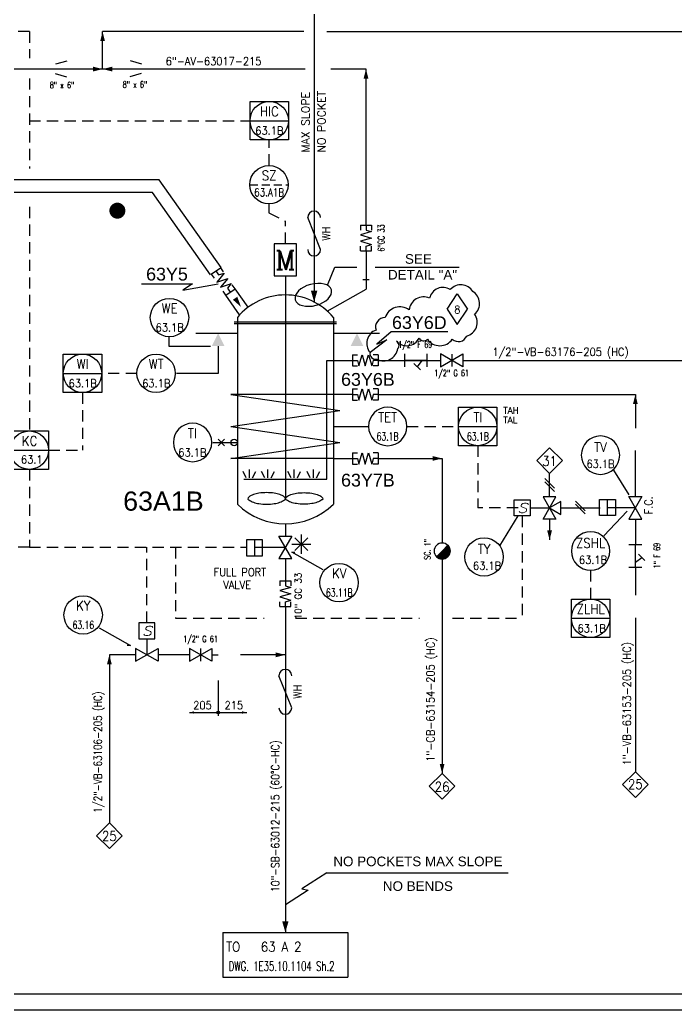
# Model space of a CAD drawing. Extents: x 0 to 119, y 0 to 84.
# Drawn here: x 46.04 to 66.56, y 0 to 30.95 of the extents above; entities that cross this region are included whole.
import ezdxf
from ezdxf.enums import TextEntityAlignment as Align

# ---------------------------------------------------------------- set-up
doc = ezdxf.new("R2010")
doc.units = 0
doc.header["$LTSCALE"] = 0.5
doc.header["$MEASUREMENT"] = 0
for name, pattern in [('DASHED', [0.75, 0.5, -0.25]), ('LP', [2.8, 2, -0.4, 0, -0.4]), ('TRATT2', [1.1, 0.7, -0.4])]:
    doc.linetypes.add(name, pattern=pattern)
doc.layers.get('0').update_dxf_attribs({"linetype": 'CONTINUOUS'})
for name, color, linetype in [('C', 92, 'LP'), ('GREEN', 92, 'CONTINUOUS'), ('NUVOLA', 6, 'CONTINUOUS'), ('PI', 7, 'CONTINUOUS'), ('RED', 1, 'CONTINUOUS'), ('S', 7, 'CONTINUOUS'), ('TRATT2', 5, 'TRATT2'), ('Y', 92, 'CONTINUOUS')]:
    doc.layers.add(name, color=color, linetype=linetype)
doc.styles.add('A2', font='arial.ttf', dxfattribs={"height": 0.6})
doc.styles.add('a3', font='arial.ttf', dxfattribs={"height": 0.3})
doc.styles.add('A4', font='arial.ttf', dxfattribs={"height": 0.4})
doc.styles.add('A6', font='arial.ttf', dxfattribs={"height": 0.6})
doc.styles.add('C6', font='COMPLEX', dxfattribs={"height": 0.6})
doc.styles.add('S', font='ITALIC', dxfattribs={"height": 6})
doc.styles.add('S2', font='SIMPLEX', dxfattribs={"height": 0.2})
doc.styles.add('S25', font='SIMPLEX', dxfattribs={"width": 0.9, "height": 0.25})
doc.styles.add('S25S', font='SIMPLEX', dxfattribs={"width": 0.7, "height": 0.25})
doc.styles.add('S3', font='SIMPLEX', dxfattribs={"width": 0.9, "height": 0.3})
doc.styles.add('S3S', font='SIMPLEX', dxfattribs={"width": 0.7, "height": 0.3})

# ---------------------------------------------------------------- blocks, each defined once
blk = doc.blocks.new('LOSAN2', base_point=(64, 56))
for p, q in [((64, 56.7), (67.9, 56.7)), ((64, 55.3), (67.9, 55.3))]:
    blk.add_line(p, q)
at = {"layer": 'S', "style": 'S3', "width": 0.9}
for tag, p in [('1', (64.1, 56.1)), ('2', (64.1, 55.5))]:
    blk.add_attdef(tag, p, '', height=0.3, dxfattribs=at)
blk = doc.blocks.new('LOCALE')
blk.add_circle((0, 0), 0.6)
at = {"width": 0.9}
for tag, height, style, p in [('SIGLA', 0.3, 'S3', (0.005, 0.139)), ('NUMERO', 0.25, 'S25', (0.005, -0.436))]:
    blk.add_attdef(tag, text='', height=height, dxfattribs=dict(at, style=style)).set_placement(p, align=Align.CENTER)
blk = doc.blocks.new('COMPUTER')
blk.add_line((-0.6, 0), (0.6, 0))
blk.add_lwpolyline([(-0.6, 0.6), (0.6, 0.6), (0.6, -0.6), (-0.6, -0.6), (-0.6, 0.6)])
blk.add_circle((0, 0), 0.6)
at = {"width": 0.9}
for tag, height, style, p in [('SIGLA', 0.3, 'S3', (0.005, 0.139)), ('NUMERO', 0.25, 'S25', (0.005, -0.436))]:
    blk.add_attdef(tag, text='', height=height, dxfattribs=dict(at, style=style)).set_placement(p, align=Align.CENTER)
at = {"style": 'S2'}
for tag, p in [('3', (0.8, 0.4)), ('4', (0.8, 0.1))]:
    blk.add_attdef(tag, p, '', height=0.2, dxfattribs=at)
blk = doc.blocks.new('K', base_point=(6, 22))
for p, q in [((6, 22.2), (6, 21.8)), ((6, 21.8), (6.7, 22.2)), ((6.7, 21.8), (6, 22.2)), ((6.7, 22.2), (6.7, 21.8))]:
    blk.add_line(p, q)
at = {"layer": 'PI', "style": 'S25S', "width": 0.7}
blk.add_attdef('K', text='', height=0.25, dxfattribs=at).set_placement((6.35, 22.3), align=Align.CENTER)
blk = doc.blocks.new('FLESS')
at = {"layer": 'S'}
for p, q in [((-0.175, 0.8), (-0.175, 0.65)), ((-0.175, 0.8), (0.175, 0.8)), ((0, 0.8), (0, 0.65)), ((0, 0.65), (0.175, 0.6)), ((0.175, 0.8), (0.175, 0.65)), ((0.175, 0.6), (-0.175, 0.5)), ((-0.175, 0.5), (0.175, 0.4)), ((0.175, 0.4), (-0.175, 0.3)), ((-0.175, 0.3), (0.175, 0.2)), ((-0.175, 0), (-0.175, 0.15)), ((-0.175, 0), (0.175, 0)), ((0, 0.15), (0.175, 0.2)), ((0, 0), (0, 0.15)), ((0.175, 0), (0.175, 0.15))]:
    blk.add_line(p, q, dxfattribs=at)
at = {"style": 'S2'}
for tag, p in [('1', (-0.3, 0.4)), ('2', (0.5, 0.4))]:
    blk.add_attdef(tag, text='', height=0.2, rotation=90, dxfattribs=at).set_placement(p, align=Align.CENTER)
blk = doc.blocks.new('PRESA', base_point=(70, 41))
at = {"layer": 'S'}
for p, q in [((69.75, 41), (69.75, 41.5)), ((69.75, 41.5), (70.25, 41.5)), ((70.25, 41.5), (70.25, 41)), ((70.25, 41), (69.75, 41))]:
    blk.add_line(p, q, dxfattribs=at)
at = {"layer": 'S', "style": 'S', "width": 1.2}
blk.add_attdef('1', text='', height=0.3, dxfattribs=at).set_placement((70, 41.1), align=Align.CENTER)
blk = doc.blocks.new('X', base_point=(14, 48))
for p, q in [((14.1, 47.9), (13.9, 48.1)), ((14.1, 48.1), (13.9, 47.9))]:
    blk.add_line(p, q)
blk = doc.blocks.new('MOTOR', base_point=(11.35, 51))
for p, q in [((11, 52), (11.7, 52)), ((11, 51), (11, 52)), ((11.7, 52), (11.7, 51)), ((11.7, 51), (11, 51))]:
    blk.add_line(p, q)
at = {"style": 'C6'}
blk.add_text('M', height=0.6, dxfattribs=at).set_placement((11.351, 51.18), align=Align.CENTER)
blk = doc.blocks.new('ASTER')
at = {"layer": 'RED'}
for p, q in [((-0.3, 0), (0.3, 0)), ((-0.2, 0.2), (0.2, -0.2)), ((0.2, 0.2), (-0.2, -0.2)), ((0, -0.3), (0, 0.3))]:
    blk.add_line(p, q, dxfattribs=at)
blk = doc.blocks.new('TRACCNEW')
at = {"layer": 'S'}
blk.add_line((0.2, -0.2), (1.2, 0.2), dxfattribs=at)
for centre, start, end in [((0.2, 0), 90, 270), ((1.2, 0), 270, 90)]:
    blk.add_arc(centre, 0.2, start, end, dxfattribs=at)
at = {"layer": 'S', "style": 'S25', "width": 0.9}
for tag, p in [('1', (0.7, 0.3)), ('2', (0.7, -0.5))]:
    blk.add_attdef(tag, text='', height=0.25, dxfattribs=at).set_placement(p, align=Align.CENTER)
blk = doc.blocks.new('FRECC2')
at = {"layer": 'RED'}
blk.add_solid([(0, 0), (0.35, 0.1), (0.35, -0.1)], dxfattribs=at)
blk = doc.blocks.new('FRECC3')
at = {"layer": 'GREEN'}
blk.add_solid([(0, 0), (0.33, 0.0825), (0.33, -0.0825)], dxfattribs=at)
blk = doc.blocks.new('LINEA', base_point=(21, 32))
at = {"layer": 'S', "style": 'S25', "width": 0.9}
blk.add_attdef('LINE', (21, 32.14), '', height=0.25, dxfattribs=at)
blk = doc.blocks.new('LINEA-S')
at = {"style": 'S25', "width": 0.8}
blk.add_attdef('SER', (0.016, 0.126), '', height=0.25, dxfattribs=at)
at = {"style": 'S25', "flags": 1}
for tag, p, width in [('SLINE', (0.016, -0.303), 0.8), ('DA', (0.016, -0.731), 0.8), ('A', (0.016, -1.16), 0.8), ('FLUIDO', (0.016, -1.588), 0.8), ('DIM', (0.016, -2.017), 0.8), ('CLASSE', (0.016, -2.445), 0.8), ('TEMP', (0.016, -2.874), 0.8), ('BAR', (0, -3.258), 0.8), ('RAT', (0, -3.656), 0.8), ('TRACC', (0, -4.076), 0.9), ('ISOLAM', (0, -4.485), 0.8), ('SPESSORE', (0, -4.913), 0.8)]:
    blk.add_attdef(tag, p, '', height=0.25, dxfattribs=dict(at, width=width))
blk = doc.blocks.new('G', base_point=(69, 41))
at = {"layer": 'S'}
for p, q in [((69, 41.2), (69, 40.8)), ((69, 40.8), (69.7, 41.2)), ((69.7, 40.8), (69, 41.2)), ((69.348, 41.194), (69.348, 40.807)), ((69.7, 41.2), (69.7, 40.8))]:
    blk.add_line(p, q, dxfattribs=at)
at = {"layer": 'S', "style": 'S2', "width": 0.7}
for p in [(69.349, 41.396), (69.349, 40.502)]:
    blk.add_attdef('G', text='', height=0.2, dxfattribs=at).set_placement(p, align=Align.CENTER)
blk = doc.blocks.new('FRECC1', base_point=(19.1, 50.4))
blk.add_solid([(19.1, 50.4), (19.4, 50.475), (19.4, 50.325)])
blk = doc.blocks.new('CAMBCLAS', base_point=(70.2, 40.9))
at = {"layer": 'S'}
for p, q in [((69.3, 41), (71.1, 41)), ((70.2, 41), (70.2, 40.9))]:
    blk.add_line(p, q, dxfattribs=at)
blk.add_circle((70.2, 41), 0.0397, dxfattribs=at)
at = {"layer": 'S', "yscale": 0.5, "zscale": 0.5}
for p, xscale in [((69.3, 41), 0.5), ((71.1, 41), -0.5)]:
    blk.add_blockref('FRECC1', p, dxfattribs=dict(at, xscale=xscale))
at = {"layer": 'S', "style": 'S25', "width": 0.9}
blk.add_attdef('1', text='', height=0.25, dxfattribs=at).set_placement((70, 41.1), align=Align.RIGHT)
blk.add_attdef('2', (70.4, 41.1), '', height=0.25, dxfattribs=at)
blk = doc.blocks.new('NOMEN', base_point=(35, 22))
for p, q in [((35, 22.8), (34.6, 22.4)), ((35.4, 22.4), (35, 22.8)), ((34.6, 22.4), (35, 22)), ((35, 22), (35.4, 22.4))]:
    blk.add_line(p, q)
at = {"style": 'S3', "width": 0.9}
blk.add_attdef('1', text='', height=0.3, dxfattribs=at).set_placement((35, 22.236), align=Align.CENTER)
blk = doc.blocks.new('LINEA-L')
at = {"layer": 'S', "style": 'S25', "width": 0.9}
blk.add_attdef('LINE', (0, 0.14), '', height=0.25, dxfattribs=at)
blk = doc.blocks.new('*X36')
for p, q in [((42.837, 27.811), (43.189, 28.163)), ((42.857, 27.796), (43.204, 28.143)), ((42.879, 27.782), (43.218, 28.121)), ((42.903, 27.771), (43.229, 28.097)), ((42.929, 27.762), (43.238, 28.071)), ((42.958, 27.755), (43.245, 28.042)), ((42.99, 27.752), (43.248, 28.01)), ((43.027, 27.753), (43.247, 27.973)), ((43.072, 27.763), (43.237, 27.928)), ((43.141, 27.796), (43.204, 27.859))]:
    blk.add_line(p, q)
blk = doc.blocks.new('SC')
for q in [(-0.176, 0.428), (0.176, 0.073)]:
    blk.add_line((0, 0.25), q)
blk.add_circle((0, 0.25), 0.25)
blk.add_arc((0.002, 0.252), 0.25, 135.295, 314.2407)
at = {"rotation": 270}
blk.add_blockref('*X36', (-28, 43.25), dxfattribs=at)
at = {"style": 'S2', "width": 0.7}
for p in [(0.008, 0.715), (0.008, -0.439)]:
    blk.add_attdef('SC', text='', height=0.2, dxfattribs=at).set_placement(p, align=Align.CENTER)
blk = doc.blocks.new('F2')
at = {"layer": 'S'}
for p, q in [((0, 0.2), (0, -0.2)), ((0.7, 0), (0, 0)), ((0.55, 0), (0.4, -0.2)), ((0.7, 0.2), (0.7, -0.2)), ((0.5, -0.3), (0.3, -0.1))]:
    blk.add_line(p, q, dxfattribs=at)
at = {"layer": 'S', "style": 'S2', "width": 0.7}
for p in [(0.342, 0.396), (0.342, -0.534)]:
    blk.add_attdef('F', text='', height=0.2, dxfattribs=at).set_placement(p, align=Align.CENTER)
blk = doc.blocks.new('KS1')
blk.add_line((-0.35, -0.198), (-0.35, -0.7))
ref = blk.add_blockref('PRESA', (-0.35, -0.198), dxfattribs=dict(xscale=-1))
ref.add_attrib('1', 'S', dxfattribs={"height": 0.3, "style": 'S', "width": 1.2}).set_placement((-0.35, -0.098), align=Align.CENTER)
at = {"xscale": -1}
blk.add_blockref('K', (0, -0.7), dxfattribs=at)
blk = doc.blocks.new('STRUM', base_point=(33, 38))
blk.add_circle((33, 38), 0.6)
at = {"width": 0.9}
for tag, height, style, p in [('2', 0.3, 'S3', (33, 38.1)), ('1', 0.25, 'S25', (33, 37.6))]:
    blk.add_attdef(tag, text='', height=height, dxfattribs=dict(at, style=style)).set_placement(p, align=Align.CENTER)
blk = doc.blocks.new('STRUMC')
blk.add_line((-0.6, 0), (0.6, 0))
blk.add_lwpolyline([(-0.6, 0.6), (0.6, 0.6), (0.6, -0.6), (-0.6, -0.6), (-0.6, 0.6)])
blk.add_circle((0, 0), 0.6)
at = {"style": 'S3', "width": 0.9}
blk.add_attdef('2', text='', height=0.3, dxfattribs=at).set_placement((0.005, 0.139), align=Align.CENTER)
at = {"style": 'S2'}
for tag, p in [('3', (0.8, 0.4)), ('4', (0.8, 0.1))]:
    blk.add_attdef(tag, p, '', height=0.2, dxfattribs=at)
at = {"layer": 'S', "style": 'S25', "width": 0.9}
blk.add_attdef('1', text='', height=0.25, dxfattribs=at).set_placement((0.005, -0.436), align=Align.CENTER)
blk = doc.blocks.new('TREV', base_point=(31.1, 15.45))
for p, q in [((30.9, 15.8), (31.3, 15.8)), ((31.1, 15.45), (30.9, 15.8)), ((31.3, 15.8), (31.1, 15.45)), ((30.75, 15.65), (30.75, 15.25)), ((30.75, 15.25), (31.45, 15.65)), ((31.45, 15.25), (30.75, 15.65)), ((31.45, 15.65), (31.45, 15.25))]:
    blk.add_line(p, q)
blk = doc.blocks.new('COMPNEU', base_point=(32.45, 18.2))
for p, q in [((32.6, 18.35), (32.3, 18.05)), ((32.7, 18.35), (32.4, 18.05))]:
    blk.add_line(p, q)
blk = doc.blocks.new('RETRO-Q')
at = {"linetype": 'DASHED'}
blk.add_line((-0.6, 0), (0.6, 0), dxfattribs=at)
blk.add_circle((0, 0), 0.6)
at = {"width": 0.9}
for tag, height, style, p in [('SIGLA', 0.3, 'S3', (0.005, 0.139)), ('NUMERO', 0.25, 'S25', (0.005, -0.436))]:
    blk.add_attdef(tag, text='', height=height, dxfattribs=dict(at, style=style)).set_placement(p, align=Align.CENTER)
blk = doc.blocks.new('RID1')
at = {"layer": 'S'}
for p, q in [((0.35, 0.25), (0, 0.15)), ((0.35, -0.25), (0, -0.15))]:
    blk.add_line(p, q, dxfattribs=at)
at = {"layer": 'S', "style": 'S2', "width": 0.7}
for p in [(0.2, 0.4), (0.2, -0.6)]:
    blk.add_attdef('RID', text='', height=0.2, dxfattribs=at).set_placement(p, align=Align.CENTER)
blk = doc.blocks.new('REV')
at = {"layer": 'GREEN'}
for p, q in [((0, 0.48), (-0.32, 0)), ((0.32, 0), (0, 0.48)), ((0, -0.48), (-0.32, 0)), ((0.32, 0), (0, -0.48))]:
    blk.add_line(p, q, dxfattribs=at)
at = {"layer": 'Y', "color": 7, "style": 'S3', "width": 0.9}
blk.add_attdef('REV', text='', height=0.24, dxfattribs=at).set_placement((0, -0.13), align=Align.CENTER)

msp = doc.modelspace()

# ---------------------------------------------------------------- linework, layer by layer
for p, q in [((54.919, 30.58), (48.628, 30.58)), ((48.628, 29.407), (48.628, 30.58)), ((55.64, 30.58), (72.631, 30.58)), ((54.961, 29.407), (41.061, 29.407)), ((56.861, 29.407), (55.761, 29.407)), ((56.861, 24.528), (56.861, 29.407)), ((56.861, 23.728), (56.861, 22.528)), ((55.653, 22.652), (55.89, 23.219)), ((55.89, 23.219), (56.572, 23.219)), ((57.15, 23.219), (58.063, 23.219)), ((58.063, 23.219), (59.778, 23.219)), ((56.761, 22.828), (56.961, 22.828)), ((55.651, 21.846), (56.861, 22.528)), ((50.7, 21.05), (50.7, 20.75)), ((57.65, 21.195), (57.198, 20.815)), ((59.416, 21.195), (57.65, 21.195)), ((50.7, 20.75), (52, 20.75)), ((52.24, 20.75), (52.24, 19.9)), ((57.507, 20.944), (56.991, 20.547)), ((57.198, 20.815), (57.507, 20.944)), ((55.64, 16.596), (55.64, 20.306)), ((55.64, 20.306), (56.515, 20.306)), ((57.24, 20.306), (59.188, 20.306)), ((59.888, 20.306), (67.061, 20.306)), ((52.24, 19.9), (50.94, 19.9)), ((52.64, 19.24), (56.04, 18.74)), ((56.44, 19.24), (52.64, 19.24)), ((57.24, 19.24), (65.28, 19.24)), ((65.28, 19.24), (65.28, 18.19)), ((52.64, 18.24), (56.04, 18.74)), ((52.64, 18.24), (56.04, 17.74)), ((55.84, 18.24), (56.94, 18.24)), ((52.07, 17.74), (52.84, 17.74)), ((52.64, 17.24), (56.04, 17.74)), ((65.28, 16.048), (65.28, 17.49)), ((55.84, 17.24), (52.64, 17.24)), ((55.84, 17.24), (56.44, 17.24)), ((57.24, 17.24), (59.24, 17.24)), ((59.24, 17.24), (59.24, 14.598)), ((53.117, 16.634), (53.017, 16.834)), ((53.217, 16.634), (53.217, 16.892)), ((53.317, 16.634), (53.417, 16.834)), ((53.697, 16.634), (53.597, 16.834)), ((53.797, 16.634), (53.797, 16.892)), ((53.897, 16.634), (53.997, 16.834)), ((54.517, 16.634), (54.417, 16.834)), ((54.617, 16.634), (54.617, 16.892)), ((54.717, 16.634), (54.817, 16.834)), ((55.117, 16.634), (55.017, 16.834)), ((55.217, 16.634), (55.217, 16.892)), ((55.317, 16.634), (55.417, 16.834)), ((62.598, 16.043), (62.598, 16.773)), ((64.593, 16.874), (65.079, 16.101)), ((53.04, 16.596), (55.64, 16.596)), ((64.412, 15.462), (64.412, 15.96)), ((61.994, 15.693), (62.598, 15.693)), ((62.948, 15.693), (64.18, 15.693)), ((64.291, 14.818), (65.021, 15.598)), ((65.28, 15.698), (64.412, 15.698)), ((61.039, 14.513), (61.612, 15.443)), ((62.598, 15.343), (62.598, 14.694)), ((65.28, 15.348), (65.28, 14.548)), ((53.373, 14.698), (53.373, 14.2)), ((54.34, 14.463), (53.373, 14.463)), ((59.24, 14.098), (59.24, 7.398)), ((65.28, 13.848), (65.28, 12.965)), ((65.28, 12.265), (65.28, 7.448)), ((48.84, 11.103), (48.84, 5.853)), ((49.661, 11.103), (48.84, 11.103)), ((51.34, 11.103), (50.361, 11.103)), ((52.04, 11.103), (52.24, 11.103)), ((54.34, 11.103), (52.94, 11.103)), ((55.635, 4.29), (54.859, 3.791)), ((55.635, 4.29), (61.307, 4.29)), ((55.054, 3.748), (54.34, 3.29)), ((54.859, 3.791), (55.054, 3.748)), ((52.39, 2.431), (52.39, 1.031)), ((56.29, 2.431), (56.29, 1.031)), ((118.9, 0), (0, 0))]:
    msp.add_line(p, q)
for points in [[(49.84, 22.7), (51.44, 22.7), (51.14, 22.5), (52.24, 22.7)], [(55.521, 13.76), (54.54, 14.313), (54.64, 14.313)], [(48.521, 11.95), (49.501, 11.398), (49.401, 11.398)]]:
    msp.add_lwpolyline(points)
msp.add_circle((52.742, 17.74), 0.1)
at = {"extrusion": (0, 0, -1)}
msp.add_ellipse((55.215, 22.353), major_axis=(0.566, 0.152), ratio=0.574482, start_param=-3.141592653589793, end_param=3.141592653589793, dxfattribs=at)
at = {"layer": 'GREEN'}
for p, q in [((50.4, 25.95), (4.9, 25.95)), ((52.329, 23.209), (50.4, 25.95)), ((50.192, 25.55), (4.9, 25.55)), ((52.002, 22.979), (50.192, 25.55)), ((54.34, 22.95), (54.34, 15.972)), ((52.91, 21.729), (52.479, 22.341)), ((53.173, 21.964), (52.768, 22.539)), ((55.94, 21.504), (52.74, 21.504)), ((55.94, 21.45), (52.74, 21.45)), ((52.84, 21.65), (52.84, 15.813)), ((55.84, 21.65), (55.84, 15.813))]:
    msp.add_line(p, q, dxfattribs=at)
for points in [[(52.84, 21.15), (51.54, 21.15)], [(57.28, 21.15), (55.88, 21.15)]]:
    msp.add_lwpolyline(points, dxfattribs=at)
for points in [[(54.34, 15.972, 0.223835), (54.311, 16.034, 0.09039), (54.169, 16.113, 0.047218), (53.995, 16.155, 0.03518), (53.755, 16.172, 0.03518), (53.516, 16.155, 0.047218), (53.342, 16.113, 0.09039), (53.199, 16.034, 0.223835), (53.17, 15.972, 0.426049), (53.199, 15.951, 0.09039), (53.342, 15.871, 0.047218), (53.516, 15.83, 0.03518), (53.755, 15.813, 0.03518), (53.995, 15.83, 0.047218), (54.169, 15.871, 0.09039), (54.311, 15.951, 0.426049)], [(54.34, 15.972, -0.223835), (54.37, 16.034, -0.09039), (54.512, 16.113, -0.047218), (54.686, 16.155, -0.03518), (54.925, 16.172, -0.03518), (55.165, 16.155, -0.047218), (55.339, 16.113, -0.09039), (55.481, 16.034, -0.223835), (55.51, 15.972, -0.426049), (55.481, 15.951, -0.09039), (55.339, 15.871, -0.047218), (55.165, 15.83, -0.03518), (54.925, 15.813, -0.03518), (54.686, 15.83, -0.047218), (54.512, 15.871, -0.09039), (54.37, 15.951, -0.426049)]]:
    msp.add_lwpolyline(points, format="xyb", close=True, dxfattribs=at)
for centre, radius, start, end in [((54.34, 20.393), 1.957, 39.9662, 140.0338), ((54.34, 17.334), 2.136, 225.397, 314.603)]:
    msp.add_arc(centre, radius, start, end, dxfattribs=at)
for points in [[(52.24, 21.15), (52.44, 20.75), (52.04, 20.75)], [(56.58, 21.15), (56.78, 20.75), (56.38, 20.75)]]:
    msp.add_solid(points, dxfattribs=at)
at = {"layer": 'NUVOLA'}
msp.add_lwpolyline([(57.174, 21.251, 0.520567), (56.986, 20.555, 0.520567), (57.199, 20.342, 0.520567), (57.852, 20.674, 0.520567), (57.811, 20.905, 0.520567), (58.522, 20.999, 0.520567), (58.78, 20.965, 0.520567), (59.558, 20.965, 0.520567), (60.008, 21.065, 0.520567), (60.257, 21.749, 0.520567), (60.196, 22.455, 0.520567), (59.496, 22.516, 0.520567), (58.847, 22.247, 0.520567), (58.211, 21.88, 0.520567), (57.461, 21.644, 0.520567)], format="xyb", close=True, dxfattribs=at)
at = {"layer": 'RED'}
for p, q in [((55.24, 37.075), (55.24, 22.131)), ((54.34, 15.213), (54.34, 14.813)), ((54.34, 14.113), (54.34, 13.413)), ((54.34, 12.613), (54.34, 2.431)), ((118.4, 0.5), (0.5, 0.5))]:
    msp.add_line(p, q, dxfattribs=at)
at = {"layer": 'RED', "const_width": 0.25}
msp.add_lwpolyline([(48.965, 24.983, 1), (49.215, 24.983, 1)], format="xyb", close=True, dxfattribs=at)
at = {"layer": 'S'}
msp.add_line((52.24, 10.303), (52.24, 9.203), dxfattribs=at)
at = {"layer": 'TRATT2'}
for p, q in [((46.34, 30.58), (39.86, 30.58)), ((46.34, 30.58), (46.34, 29.75)), ((46.34, 29.115), (46.34, 26.3)), ((46.34, 27.795), (53.236, 27.795)), ((53.836, 26.395), (53.836, 27.195)), ((46.34, 25.1), (46.34, 18.1)), ((53.828, 25.195), (53.828, 24.914)), ((53.828, 24.914), (54.34, 24.654)), ((54.34, 23.95), (54.34, 24.654)), ((49.7, 19.9), (48.6, 19.9)), ((48, 19.3), (48, 17.5)), ((58.14, 18.24), (59.752, 18.24)), ((46.94, 17.5), (48, 17.5)), ((60.352, 17.64), (60.352, 15.693)), ((46.34, 16.9), (46.34, 14.467)), ((61.612, 15.693), (60.352, 15.693)), ((61.744, 15.443), (61.744, 12.249)), ((46.34, 14.467), (39.74, 14.467)), ((46.34, 14.467), (53.14, 14.467)), ((50.011, 12.105), (50.011, 14.467)), ((50.904, 14.467), (50.904, 12.249)), ((63.88, 13.748), (63.88, 12.848)), ((50.904, 12.249), (53.682, 12.249)), ((54.659, 12.249), (58.537, 12.249)), ((59.568, 12.249), (61.744, 12.249))]:
    msp.add_line(p, q, dxfattribs=at)

# ---------------------------------------------------------------- block references
for name, p, rotation in [('FRECC1', (48.628, 30.58), 270), ('FRECC1', (48.628, 29.407), 180), ('FRECC1', (56.861, 29.407), 270), ('FRECC3', (52.955, 21.974), 124.3208109242214), ('FRECC2', (55.24, 22.131), 90), ('COMPNEU', (62.598, 16.361), 90), ('COMPNEU', (63.56, 15.658), 90), ('PRESA', (64.663, 15.711), 90), ('K', (65.28, 15.348), 90), ('FRECC1', (62.598, 14.694), 90), ('FRECC1', (54.34, 11.103), 180), ('FRECC1', (48.84, 11.103), 270), ('FRECC2', (54.34, 2.431), 90)]:
    msp.add_blockref(name, p, dxfattribs=dict(rotation=rotation))
for name, p, values in [('LINEA', (50.602, 29.388), {'LINE': '6"-AV-63017-215'}), ('COMPUTER', (53.836, 27.795), {'SIGLA': 'HIC', 'NUMERO': '63.1B'}), ('LOCALE', (50.719, 21.643), {'SIGLA': 'WE', 'NUMERO': '63.1B'}), ('COMPUTER', (48, 19.9), {'SIGLA': 'WI', 'NUMERO': '63.1B'}), ('LOCALE', (50.3, 19.9), {'SIGLA': 'WT', 'NUMERO': '63.1B'}), ('NOMEN', (62.598, 16.773), {'1': '31'}), ('FLESS', (54.34, 12.613), {'2': '10" GC 33 '}), ('CAMBCLAS', (52.24, 9.203), {'1': '205', '2': '215'}), ('NOMEN', (48.84, 5.053), {'1': '25'})]:
    msp.add_blockref(name, p).add_auto_attribs(values)
ref = msp.add_blockref('RID1', (47.161, 29.407))
ref.add_attrib('RID', '8" x 6"', dxfattribs={"layer": 'S', "height": 0.2, "style": 'S2', "width": 0.7}).set_placement((47.361, 28.807), align=Align.CENTER)
for name, p in [('FRECC1', (48.628, 29.407)), ('X', (52.34, 17.74)), ('ASTER', (54.84, 14.563)), ('KS1', (50.361, 11.803))]:
    msp.add_blockref(name, p)
ref = msp.add_blockref('RID1', (49.84, 29.426), dxfattribs=dict(xscale=-1))
ref.add_attrib('RID', '8" x 6"', dxfattribs={"layer": 'S', "height": 0.2, "style": 'S2', "width": 0.7}).set_placement((49.64, 28.826), align=Align.CENTER)
ref = msp.add_blockref('LINEA-L', (55.236, 27.246), dxfattribs=dict(rotation=90))
ref.add_attrib('LINE', 'MAX SLOPE', (55.097, 26.796), dxfattribs={"layer": 'S', "height": 0.25, "rotation": 90, "style": 'S25'})
ref = msp.add_blockref('LINEA-L', (55.734, 27.246), dxfattribs=dict(rotation=90))
ref.add_attrib('LINE', 'NO POCKET', (55.594, 26.796), dxfattribs={"layer": 'S', "height": 0.25, "rotation": 90, "style": 'S25'})
ref = msp.add_blockref('RETRO-Q', (53.828, 25.795))
ref.add_attrib('SIGLA', 'SZ', dxfattribs={"height": 0.3, "style": 'S3', "width": 0.9}).set_placement((53.833, 25.934), align=Align.CENTER)
ref.add_attrib('NUMERO', '63.A1B', dxfattribs={"height": 0.25, "style": 'S25', "width": 0.8}).set_placement((53.833, 25.431), align=Align.CENTER)
at = {"rotation": 90}
for name, p, values in [('TRACCNEW', (55.24, 23.568), {'2': 'WH'}), ('LINEA', (65.957, 15.492), {'LINE': 'F.C.'}), ('LINEA-L', (59.14, 7.763), {'LINE': '1"-CB-63154-205 (HC)'}), ('LINEA-L', (65.28, 7.648), {'LINE': '1"-VB-63153-205 (HC)'}), ('TRACCNEW', (54.34, 9.249), {'2': 'WH'}), ('LINEA-S', (48.728, 6.153), {'SER': '1/2"-VB-63106-205 (HC)'})]:
    msp.add_blockref(name, p, dxfattribs=at).add_auto_attribs(values)
ref = msp.add_blockref('FLESS', (56.861, 23.728))
ref.add_attrib('1', '6"GC 33', dxfattribs={"height": 0.2, "rotation": 90, "style": 'S2', "width": 0.7}).set_placement((57.435, 24.128), align=Align.CENTER)
ref = msp.add_blockref('REV', (59.714, 21.903), dxfattribs=dict(xscale=-1))
ref.add_attrib('REV', '8', dxfattribs={"layer": 'Y', "color": 7, "height": 0.24, "style": 'S3', "width": 0.9}).set_placement((59.714, 21.774), align=Align.CENTER)
ref = msp.add_blockref('F2', (58.061, 20.306))
ref.add_attrib('F', '1/2" F 69', dxfattribs={"layer": 'S', "height": 0.2, "style": 'S2', "width": 0.7}).set_placement((58.402, 20.702), align=Align.CENTER)
ref = msp.add_blockref('LINEA-L', (64.979, 20.306), dxfattribs=dict(xscale=-1))
ref.add_attrib('LINE', '1/2"-VB-63176-205 (HC)', (60.811, 20.446), dxfattribs={"layer": 'S', "height": 0.25, "style": 'S25', "width": 0.9})
at = {"xscale": -1}
for name, p, rotation in [('FLESS', (57.24, 20.306), 90), ('FLESS', (57.24, 19.24), 90), ('FRECC1', (65.28, 19.24), 90), ('FLESS', (57.24, 17.24), 90), ('PRESA', (53.624, 14.449), 90), ('K', (54.34, 14.813), 90), ('FRECC1', (59.24, 7.398), 270)]:
    msp.add_blockref(name, p, dxfattribs=dict(at, rotation=rotation))
ref = msp.add_blockref('G', (59.888, 20.306), dxfattribs=dict(xscale=-1))
ref.add_attrib('G', '1/2" G 61', dxfattribs={"layer": 'S', "height": 0.2, "style": 'S2', "width": 0.7}).set_placement((59.539, 19.808), align=Align.CENTER)
ref = msp.add_blockref('LOCALE', (57.54, 18.24), dxfattribs=dict(xscale=-1))
ref.add_attrib('SIGLA', 'TET', dxfattribs={"height": 0.3, "style": 'S3', "width": 0.9}).set_placement((57.535, 18.379), align=Align.CENTER)
ref.add_attrib('NUMERO', '63.1B', dxfattribs={"height": 0.25, "style": 'S25', "width": 0.7}).set_placement((57.535, 17.804), align=Align.CENTER)
ref = msp.add_blockref('COMPUTER', (60.352, 18.24))
ref.add_attrib('SIGLA', 'TI', dxfattribs={"height": 0.3, "style": 'S3', "width": 0.9}).set_placement((60.358, 18.379), align=Align.CENTER)
ref.add_attrib('NUMERO', '63.1B', dxfattribs={"height": 0.25, "style": 'S25', "width": 0.7}).set_placement((60.358, 17.804), align=Align.CENTER)
ref.add_attrib('3', 'TAH', (61.152, 18.64), dxfattribs={"height": 0.2, "style": 'S2'})
ref.add_attrib('4', 'TAL', (61.152, 18.34), dxfattribs={"height": 0.2, "style": 'S2'})
ref = msp.add_blockref('LOCALE', (51.44, 17.74), dxfattribs=dict(xscale=-1))
ref.add_attrib('SIGLA', 'TI', dxfattribs={"height": 0.3, "style": 'S3', "width": 0.9}).set_placement((51.435, 17.879), align=Align.CENTER)
ref.add_attrib('NUMERO', '63.1B', dxfattribs={"height": 0.25, "style": 'S25', "width": 0.9}).set_placement((51.435, 17.304), align=Align.CENTER)
ref = msp.add_blockref('COMPUTER', (46.34, 17.5))
ref.add_attrib('SIGLA', 'KC', dxfattribs={"height": 0.3, "style": 'S3', "width": 0.9}).set_placement((46.346, 17.639), align=Align.CENTER)
ref.add_attrib('NUMERO', '63.1 ', dxfattribs={"height": 0.25, "style": 'S25', "width": 0.9}).set_placement((46.491, 17.083), align=Align.CENTER)
ref = msp.add_blockref('STRUM', (64.191, 17.344), dxfattribs=dict(xscale=-1))
ref.add_attrib('2', 'TV', dxfattribs={"height": 0.3, "style": 'S3', "width": 0.9}).set_placement((64.191, 17.444), align=Align.CENTER)
ref.add_attrib('1', '63.1B', dxfattribs={"layer": 'S', "height": 0.25, "style": 'S25', "width": 0.9}).set_placement((64.191, 16.944), align=Align.CENTER)
msp.add_blockref('FRECC1', (59.24, 17.24), dxfattribs=at)
ref = msp.add_blockref('PRESA', (61.744, 15.443))
ref.add_attrib('1', 'S', dxfattribs={"height": 0.3, "style": 'S', "width": 1.2}).set_placement((61.744, 15.543), align=Align.CENTER)
at = {"yscale": -1, "rotation": 90}
msp.add_blockref('TREV', (62.598, 15.693), dxfattribs=at)
ref = msp.add_blockref('STRUM', (63.88, 14.348), dxfattribs=dict(xscale=-1))
ref.add_attrib('2', 'ZSHL', dxfattribs={"height": 0.3, "style": 'S3', "width": 0.9}).set_placement((63.88, 14.448), align=Align.CENTER)
ref.add_attrib('1', ' 63.1B', dxfattribs={"layer": 'S', "height": 0.25, "style": 'S25', "width": 0.9}).set_placement((63.88, 13.948), align=Align.CENTER)
ref = msp.add_blockref('SC', (59.24, 14.098), dxfattribs=dict(xscale=-1))
ref.add_attrib('SC', 'SC. 1"', dxfattribs={"height": 0.2, "rotation": 90, "style": 'S2', "width": 0.7}).set_placement((58.878, 14.398), align=Align.CENTER)
ref = msp.add_blockref('STRUM', (60.552, 14.163))
ref.add_attrib('2', 'TY', dxfattribs={"height": 0.3, "style": 'S3', "width": 0.9}).set_placement((60.552, 14.263), align=Align.CENTER)
ref.add_attrib('1', ' 63.1B', dxfattribs={"layer": 'S', "height": 0.25, "style": 'S25', "width": 0.9}).set_placement((60.568, 13.763), align=Align.CENTER)
ref = msp.add_blockref('LOCALE', (56.021, 13.36))
ref.add_attrib('SIGLA', 'KV', dxfattribs={"height": 0.3, "style": 'S3', "width": 0.9}).set_placement((56.026, 13.499), align=Align.CENTER)
ref.add_attrib('NUMERO', '63.11B', dxfattribs={"height": 0.25, "style": 'S25S', "width": 0.7}).set_placement((56.026, 12.924), align=Align.CENTER)
ref = msp.add_blockref('LOCALE', (48.021, 12.35))
ref.add_attrib('SIGLA', 'KY', dxfattribs={"height": 0.3, "style": 'S3', "width": 0.9}).set_placement((48.026, 12.49), align=Align.CENTER)
ref.add_attrib('NUMERO', '63.16', dxfattribs={"height": 0.25, "style": 'S25S', "width": 0.7}).set_placement((48.026, 11.914), align=Align.CENTER)
ref = msp.add_blockref('STRUMC', (63.88, 12.248))
ref.add_attrib('2', 'ZLHL', dxfattribs={"height": 0.3, "style": 'S3', "width": 0.9}).set_placement((63.885, 12.387), align=Align.CENTER)
ref.add_attrib('1', '63.1B', dxfattribs={"layer": 'S', "height": 0.25, "style": 'S25', "width": 0.9}).set_placement((63.912, 11.807), align=Align.CENTER)
ref = msp.add_blockref('G', (51.34, 11.103))
ref.add_attrib('G', '1/2" G 61', dxfattribs={"layer": 'S', "height": 0.2, "style": 'S2', "width": 0.7}).set_placement((51.69, 11.499), align=Align.CENTER)
ref = msp.add_blockref('LINEA', (54.29, 7.724), dxfattribs=dict(xscale=-1, rotation=90))
ref.add_attrib('LINE', '10"-SB-63012-215 (60°C-HC)', (54.151, 3.691), dxfattribs={"layer": 'S', "height": 0.25, "rotation": 90, "style": 'S25', "width": 0.85})
ref = msp.add_blockref('NOMEN', (65.28, 7.448), dxfattribs=dict(xscale=-1, rotation=180))
ref.add_attrib('1', '25', dxfattribs={"height": 0.3, "style": 'S3', "width": 0.9}).set_placement((65.28, 6.911), align=Align.CENTER)
ref = msp.add_blockref('NOMEN', (59.24, 6.598), dxfattribs=dict(xscale=-1))
ref.add_attrib('1', '26', dxfattribs={"height": 0.3, "style": 'S3', "width": 0.9}).set_placement((59.24, 6.834), align=Align.CENTER)
ref = msp.add_blockref('LOSAN2', (52.39, 1.731))
ref.add_attrib('1', 'TO   63 A 2', (52.49, 1.831), dxfattribs={"layer": 'S', "height": 0.3, "style": 'S3', "width": 0.9})
ref.add_attrib('2', 'DWG. 1E35.10.1104 Sh.2', (52.567, 1.225), dxfattribs={"layer": 'S', "height": 0.3, "style": 'S3S', "width": 0.65})
at = {"layer": 'GREEN', "xscale": -1}
msp.add_blockref('MOTOR', (54.34, 22.95), dxfattribs=at)
at = {"layer": 'GREEN', "rotation": 34.47648103674454}
msp.add_blockref('FLESS', (52.623, 22.44), dxfattribs=at)
at = {"layer": 'S'}
ref = msp.add_blockref('F2', (65.28, 14.548), dxfattribs=dict(at, xscale=-1, rotation=90))
ref.add_attrib('F', '1" F 69', dxfattribs={"height": 0.2, "rotation": 90, "style": 'S2', "width": 0.7}).set_placement((66.052, 14.206), align=Align.CENTER)

# ---------------------------------------------------------------- texts
at = {"style": 'S25', "width": 0.9}
for s, p in [('FULL PORT', (52.099, 13.563)), ('VALVE', (52.401, 13.164))]:
    msp.add_text(s, height=0.25, dxfattribs=at).set_placement(p)
at = {"layer": 'C', "color": 0, "style": 'A2'}
for s, p in [('SEE ', (59.034, 23.324)), ('DETAIL "A"', (59.709, 22.832))]:
    msp.add_text(s, height=0.3, dxfattribs=at).set_placement(p, align=Align.RIGHT)
at = {"layer": 'GREEN'}
for s, height, style, p in [('63Y5', 0.4, 'A4', (50.64, 22.8)), ('63Y6D', 0.4, 'A4', (58.528, 21.286)), ('63Y6B', 0.4, 'A4', (56.92, 19.511)), ('63Y7B', 0.4, 'A4', (56.92, 16.363)), ('NO POCKETS MAX SLOPE', 0.3, 'a3', (58.483, 4.5)), ('NO BENDS', 0.3, 'a3', (58.483, 3.728))]:
    msp.add_text(s, height=height, dxfattribs=dict(at, style=style)).set_placement(p, align=Align.CENTER)
at = {"layer": 'Y', "style": 'A6'}
msp.add_text('63A1B', height=0.6, dxfattribs=at).set_placement((51.787, 15.608), align=Align.RIGHT)

doc.saveas('drawing.dxf')
